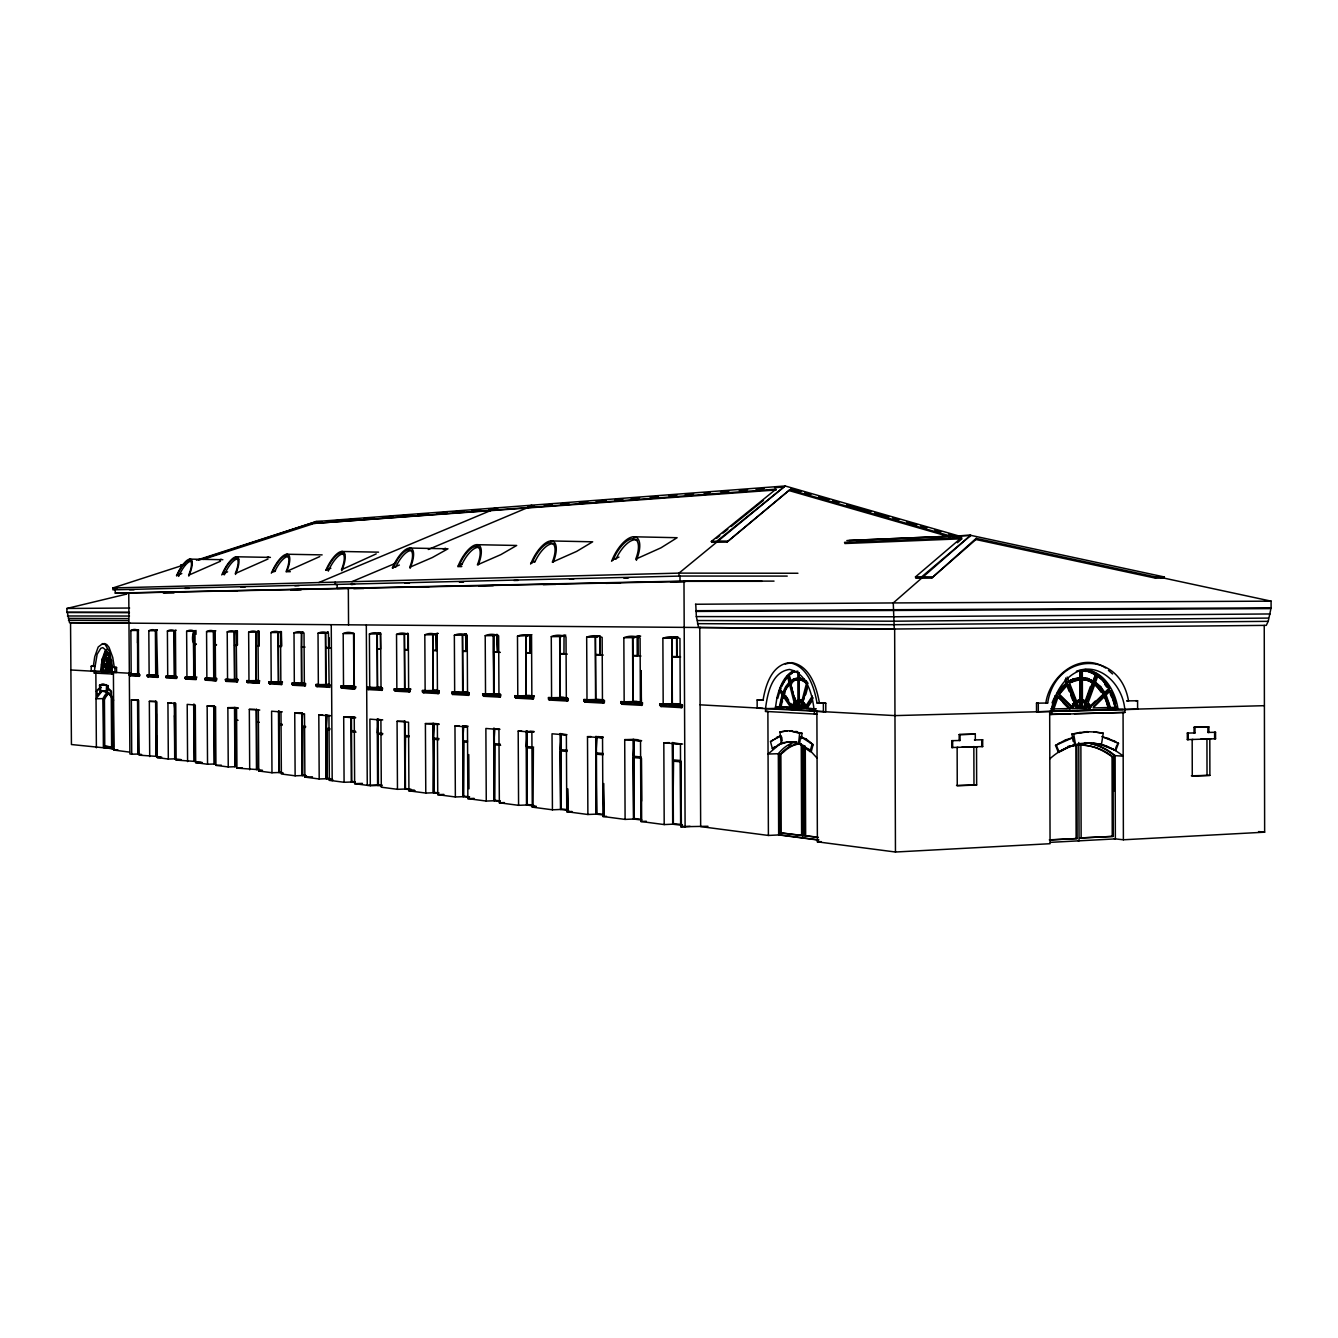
<?xml version="1.0" encoding="UTF-8"?>
<svg xmlns="http://www.w3.org/2000/svg" width="1338" height="1338" viewBox="0 0 1338 1338"><rect width="100%" height="100%" fill="white"/><g stroke="black" fill="none" stroke-linecap="round" stroke-linejoin="round"><path stroke-width="1.5" d="M108.529 693.502L111.539 696.412L111.405 691.06L107.274 687.648L107.007 692.164L109.331 693.485L106.204 692.181L106.588 685.692L103.043 684.337M107.91 690.542L108.194 685.658L101.27 684.504L99.53 685.207L100.016 691.729L103.143 691.077L100.016 691.729M93.342 666.374L94.714 656.791L98.192 647.023L102.758 643.561L105.133 644.548L109.432 651.706L112.676 667.344L116.54 667.445L116.573 672.512L91.218 671.224L91.185 666.257L94.931 666.341L91.185 666.257M94.262 671.392L97.156 654.249L100.751 648.328L102.775 647.609L106.806 650.87L108.579 654.7L111.807 674.084L113.429 674.051L94.262 673.081L94.262 671.392L101.872 671.275M104.013 670.338L100.668 670.271L102.073 659.751L103.578 660.353M102.056 670.355L103.126 662.444L102.073 659.751M102.742 670.338L104.03 662.427L102.842 660.353M103.043 670.355L103.544 667.21M797.95 743.042L800.843 744.079L798.468 744.162L799.656 733.324L789.738 730.782L802.031 733.257L801.429 738.66M800.475 736.602L799.656 744.112L810.075 751.555L811.263 751.521L813.119 744.681L806.362 739.128L800.475 736.602L813.119 744.681M109.666 670.756L110.084 667.863L108.595 667.528C108.562 675.59 111.338 665.337 108.83 667.511M111.255 659.651L110.586 670.739M110.352 670.739L110.77 667.863M110.385 668.532L110.067 670.773C112.66 671.525 108.512 667.11 112.041 668.498M111.589 660.27L110.519 667.645L111.305 670.254M110.753 670.773L111.405 668.766M110.97 670.773L111.305 668.515M765.52 708.638C767.393 693.803 771.692 671.927 789.487 669.435C808.52 673.783 813.136 697.566 814.491 714.224L816.882 714.158L765.52 711.431L765.52 708.638L776.709 708.354M816.147 710.812L775.304 708.555L776.91 697.884M776.843 706.698L775.505 706.732L779.318 706.932L782.078 694.706L779.101 690.358L780.439 690.341M780.94 704.975L783.416 694.69L781.425 691.779M781.961 701.764L781.175 706.966L791.862 707.534L783.75 695.66L782.864 698.72M110.736 696.412L111.372 692.298L107.274 687.648M1093.246 743.192L1101.475 744.329L1103.265 733.224L1094.133 731.919L1103.265 733.224M101.471 664.936L105.518 650.619M102.34 661.992L101.788 665.237L102.742 665.22M102.608 660.37L103.812 662.444L103.026 666.859L103.996 666.842M102.006 665.237L102.558 661.992M106.304 670.572L103.361 663.046L102.357 670.371L107.943 670.555L105.735 664.902M103.929 663.648L103.009 663.046M105.652 656.289L103.595 661.959L107.542 669.953C106.053 668.063 107.843 659.801 105.652 656.289L106.555 656.289L105.418 658.748M109.264 668.13C104.598 668.364 108.161 673.098 111.974 670.823L107.642 670.221M107.793 670.589L106.956 670.221M695.459 604.258L893.266 602.936L970.702 535.334L1164.378 576.979L1164.11 578.15L1155.43 578.133L975.92 539.515L931.649 578.1L915.828 578.233L915.493 576.895L961.688 537.525L844.495 542.342M931.649 578.1L976.171 538.361L1155.697 576.979L1164.378 576.979L1159.327 577.063M975.92 539.515L976.171 538.361M103.963 663.414L106.99 670.572M1047.671 703.019C1055.448 652.392 1119.689 648.98 1128.536 700.978L1126.696 700.895L1137.584 700.744L1137.601 709.224L1036.532 711.799L1036.498 703.169L1047.671 703.019L1045.881 702.935C1049.494 676.376 1080.101 650.803 1105.706 668.03M1051.484 708.956C1054.812 693.084 1063.894 676.727 1079.766 670.689L1079.917 677.73M1051.735 708.973L1056.485 695.175M1076.337 671.325C1102.278 661.173 1124.857 688.234 1124.907 712.435L1051.484 714.459L1054.01 700.242M1055.866 695.844L1057.321 695.208L1052.571 709.006L1050.715 708.923M1053.892 708.973L1058.308 696.195L1070.534 708.538L1052.805 708.923M1155.43 578.133L1155.697 576.979M115.219 589.824L115.252 593.119L680.022 581.16L680.005 576.076L112.91 589.841L112.894 587.951L679.002 573.116L785.172 485.978L959.112 536.036M776.324 489.959L311.67 523.61L776.023 489.156L711.364 541.438L711.699 542.291L726.952 542.107L789.788 489.758L954.211 537.107M726.952 542.107L789.788 489.758M799.907 701.781L801.362 702.885L800.057 708.053L798.886 708.003L798.853 701.48L802.332 701.714M807.299 685.441L803.118 701.463L801.763 701.497L806.48 683.467L802.767 680.691L798.769 679.62L795.056 680.34M801.395 708.019L802.733 702.902L801.245 701.748M804.623 703.939L802.198 704.005L801.094 708.12L799.89 707.969M802.098 708.086L805.342 708.27L802.583 702.567L807.45 684.471M805.76 694.506L807.383 688.468M810.075 751.555L811.932 744.731M105.016 661.323L103.377 661.357L102.34 658.631L104.882 651.69L106.538 651.673M103.377 661.357L105.518 655.453L104.882 651.69M104.046 661.34L106.187 655.436L105.568 651.69M107.375 669.652L108.395 667.261M776.759 698.419C779.418 687.849 783.432 676.041 793.651 670.572M777.763 698.386L780.104 690.341L783.081 694.69L780.957 701.781M794.438 706.581L792.012 706.631L793.601 703.152L796.963 702.567M799.304 701.447L799.321 707.919L792.715 707.668L795.14 702.467L790.424 683.785M793.35 706.598L795.458 702.467L790.758 683.785M793.902 706.999L797.983 707.953L797.966 701.463M636.386 560.371L636.788 559.133A25.205 11.022 -61.9 0 0 633.543 536.772L677.112 537.709L660.972 547.827L635.717 559.167A23.064 10.085 -61.9 0 0 632.757 538.712A23.064 10.085 -61.9 0 0 613.139 559.97L611.533 561.241M410.114 568.316L410.498 567.245A21.559 8.078 -63 0 0 409.562 548.045L447.962 548.797L432.325 557.545L409.712 567.279A19.719 7.392 -63 0 0 408.859 549.717A19.719 7.392 -63 0 0 393.188 567.864L392.419 567.897A21.559 8.078 -63 0 1 409.562 548.045M1085.703 699.674L1090.42 686.461M1083.479 708.12L1085.269 703.119L1082.676 701.748M1092.544 682.698L1085.804 701.597L1086.891 701.647L1093.631 682.731L1088.078 680.139L1079.147 679.286M1095.354 674.837L1093.062 681.259L1087.292 678.567L1094.15 681.293L1096.441 674.87L1089.751 671.709L1081.238 670.656M1083.747 708.12L1085.519 703.136L1082.927 701.764M1081.338 708.17L1084.583 708.17L1086.356 703.169L1081.321 701.564M341.775 570.724L342.143 569.704A20.455 7.275 -63.3 0 0 341.775 551.473L378.554 552.159M1088.43 698.871L1094.2 683.668L1103.398 693.97L1090.253 706.932L1104.235 694.004L1099.819 687.816L1093.932 683.668L1104.235 694.004M1095.053 680.574L1097.076 675.707M1086.205 708.12L1087.61 704.24L1086.506 704.189M1095.036 683.701L1088.145 702.718L1091.34 706.982M1097.913 675.723L1095.554 682.246L1100.656 686.628L1105.221 693.017L1109.587 688.618L1104.368 681.31L1097.913 675.723L1096.825 675.69L1103.532 681.276L1108.75 688.585L1104.118 692.984L1097.009 684.404M235.505 574.454L235.856 573.517A18.749 6.105 -63.6 0 0 236.274 556.775L270.427 557.394M188.809 576.093L189.143 575.189A17.996 5.62 -63.7 0 0 189.862 559.117L222.844 559.702M1115.541 748.594L1116.912 745.049M1099.652 744.212L1115.775 750.434L1118.501 743.326L1101.81 736.536M198.71 560.154L316.236 521.569L196.485 560.221M1070.868 707.367L1074.447 702.634L1067.072 684.17L1058.274 694.221M1072.19 706.899L1059.361 694.271L1068.159 684.22L1075.535 702.667L1071.102 706.849M1073.26 707.802L1071.889 708.421L1077.809 708.337L1076.12 704.139L1072.173 707.752L1075.3 704.106L1076.973 708.304M1052.069 702.868L1054.21 697.851M1054.695 701.898L1057.221 696.161L1069.447 708.488M1054.946 701.915L1057.472 696.161L1069.714 708.488M105.802 651.673L106.421 655.436L104.28 661.942L107.592 669.652L106.689 669.669M105.184 658.764L106.338 656.289M108.094 668.599L108.947 670.656L107.91 667.562L108.796 666.809L108.83 670.706M108.846 667.863L107.475 667.277M530.601 564.084L531.153 562.913A23.85 9.884 -62.4 0 1 550.955 540.937L592.667 541.806L576.628 551.407L552.31 562.161A21.826 9.048 -62.4 0 0 550.202 542.76A21.826 9.048 -62.4 0 0 532.072 562.88L531.153 562.913L534.899 561.341M695.76 604.258L696.345 616.584L698.62 627.522L894.269 629.027L1266.266 625.364L1268.223 621.334L1271.1 607.837L1271.083 601.147L1160.046 577.263M271.313 573.199L271.781 572.229A19.568 6.657 -63.4 0 1 286.733 554.233L322.14 554.885M221.74 574.939L222.192 574.019A18.749 6.105 -63.6 0 1 236.274 556.775M785.105 692.816L782.697 692.867L779.753 688.535L787.446 675.991L788.784 675.974L789.989 680.758M781.609 686.729L784.971 680.072M782.697 692.867L785.69 686.645L789.052 682.38L790.39 682.347M792.012 706.631L783.349 693.837L790.072 682.363L788.45 675.974M784.018 692.833L787.028 686.611M111.255 694.439L111.623 747.106L103.879 746.119L103.544 699.506L104.581 697.566A45.425 14.852 88.7 0 1 108.746 693.084M112.526 747.089L104.765 746.086L104.431 699.49L105.468 697.55A45.408 14.852 88.7 0 1 108.194 694.121M812.684 697.616L806.362 707.233L805.008 707.267L812.383 696.044M812.35 697.616L806.028 707.233L804.406 703.621M98.009 695.342L96.52 691.211L101.287 687.163M98.845 688.384L96.52 691.211M815.36 708.889L805.978 708.387L812.986 698.068M811.664 701.48L806.981 708.354L816.364 708.856M97.206 695.359L100.818 691.713L100.484 687.18M101.604 691.696L96.052 698.754L103.929 698.603A46.964 15.37 88.7 0 1 108.043 692.632M1065.483 679.587L1066.754 682.765L1061.318 687.431L1057.304 693.218L1067.59 682.798L1065.684 678.032M1057.555 693.235L1061.569 687.448M784.185 681.393L787.396 677.329M786.259 687.816L789.42 683.802L791.845 683.768M800.107 679.587L794.053 680.356L790.34 682.882L794.956 701.463L800.191 699.841M798.167 700.042L795.959 701.43L795.04 697.717M796.93 703.922C791.176 704.306 798.334 703.32 796.812 707.785M795.207 704.34L796.478 707.785L795.324 702.952L798.97 701.447L798.987 707.919L797.565 707.852M796.344 702.935L798.067 701.614M105.25 651.154L106.154 651.138L106.756 654.884L105.853 654.901L105.25 651.154L106.856 649.264M105.853 654.901L108.713 652.793M107.759 666.675L109.699 665.839L110.887 666.976L107.759 666.675L105.986 655.737L109.616 652.777M106.672 655.72L109.616 653.713M108.445 666.659L109.482 665.839L109.415 655.737M779.586 755.084L782.529 751.872A76.182 41.411 86.8 0 1 798.318 743.911L801.261 743.844L801.629 835.564L779.903 832.788L779.586 755.084L783.851 751.839A76.166 41.428 86.8 0 1 799.639 743.861M1090.905 705.444L1095.203 701.129M1093.33 706.548L1104.318 695.877L1108.282 707.484M1105.305 694.89L1109.754 690.475L1115.323 707.284M1076.471 703.019L1078.512 708.254M1076.27 702.968L1081.071 701.614L1081.087 708.254L1078.261 708.254L1076.22 703.019L1079.983 701.58L1080 708.203M848.911 540.468L970.702 535.334L921.765 576.762L915.493 576.895M957.372 542.726L961.989 538.779L844.796 543.529M773.515 748.544L772.344 748.578L770.504 741.603L779.987 735.867M772.344 748.578L782.379 742.824M787.814 741.888L779.402 744.48L768.045 754.047L779.636 753.662M322.257 521.686L315.768 521.569L785.172 485.978L716.867 541.188L711.364 541.438M716.549 538.361L719.777 535.735M723.005 533.126L727.855 529.196M731.083 526.587L763.396 500.429M183.089 565.255L180.58 565.372L184.677 564M789.721 674.051L793.735 671.291M789.989 681.46L793.835 678.851L797.866 678.065L797.833 671.124L792.882 672.094L788.433 675.155L789.989 681.46L791.327 681.443M789.437 675.138L792.397 673.098M791.343 682.865L793.819 681.176M1058.358 752.374L1067.456 747.373L1074.698 745.149L1073.394 737.472L1065.533 739.914L1055.531 745.383L1058.358 752.374L1068.36 747.424M1055.531 745.383L1073.394 737.472M775.22 738.894L781.175 735.833M376.212 553.882L341.441 569.737A18.715 6.657 -63.3 0 0 341.106 553.046A18.715 6.657 -63.3 0 0 326.556 570.272L325.87 570.289A20.455 7.275 -63.3 0 1 341.775 551.473M138.199 630.248L137.396 630.549A57.601 19.384 89.1 0 1 138.583 629.847L137.981 630.248M319.782 556.558L286.031 571.711A17.896 6.088 -63.4 0 0 286.081 555.738A17.896 6.088 -63.4 0 0 272.4 572.212L275.528 570.707M156.262 630.499L155.927 675.038M268.052 558.983L235.271 573.534A17.16 5.586 -63.6 0 0 235.655 558.214A17.16 5.586 -63.6 0 0 222.76 573.985L227.611 571.828M1072.072 692.348L1075.652 701.547L1078.361 700.292M1075.652 701.547L1081.071 699.991L1081.004 679.353L1070.584 682.246M1077.174 671.358L1080.987 670.689L1081.004 677.764L1074.765 678.868L1069.029 681.795L1067.189 677.045M1070.333 682.229L1075.083 680.406L1069.58 683.2L1076.739 701.58M174.124 631.084L174.96 630.767M1070.049 680.273L1074.765 678.868M1067.958 681.744L1073.678 678.834L1080.167 677.73L1080.151 670.656M1068.209 681.761L1073.929 678.851M220.469 561.241L188.608 575.223A16.474 5.151 -63.7 0 0 189.26 560.505A16.474 5.151 -63.7 0 0 177.084 575.624L176.549 575.641A17.996 5.62 -63.7 0 1 189.862 559.117M213.729 678.266L213.428 631.536L215.084 631.051A61.749 22.294 89 0 0 213.662 631.536L213.963 678.266L216.589 678.282M235.17 631.636L234.468 631.954M256.729 631.937L255.775 632.272L256.026 680.624L259.756 680.825M301.334 632.941L302.355 632.59M329.466 684.688L325.719 684.504L325.418 633.175L326.522 632.941M459.135 565.506A20.722 8.162 -62.7 0 1 475.96 546.406A20.722 8.162 -62.7 0 1 477.398 564.853L500.83 554.634L516.685 545.469L476.612 544.683A22.646 8.914 -62.7 0 0 458.298 565.539L461.025 566.476M377.099 634.061L378.236 633.677M618.959 557.093L612.102 560.02A25.205 11.022 -61.9 0 1 633.543 536.772M351.844 581.696L395.797 563.164M428.294 549.483L531.621 505.948M156.044 630.499L156.914 630.231M318.812 582.548L495.077 508.708L488.838 509.176M405.514 634.078L404.611 634.446M458.298 565.539L461.911 564.034M174.743 630.767L175.629 630.499M392.419 567.897L399.36 565.037M325.87 570.289L330.854 568.249M432.776 634.864L435.001 634.145M102.875 684.471L99.53 685.207M433.027 634.864L433.98 634.48M195.013 630.767C191.936 630.599 190.966 647.09 196.318 644.113M176.549 575.641L181.801 573.55M214.147 631.335L215.803 630.834M234.936 631.636L236.642 631.118M493.421 635.751L494.742 635.349M256.495 631.937L257.498 631.653M219.499 559.853L221.171 559.217M534.146 696.111L526.068 695.66L525.75 636.085L530.701 634.998A78.674 36.243 88.6 0 1 531.872 634.881M279.91 631.954L278.12 632.606L280.712 631.737M559.769 636.721L561.191 636.303M266.797 557.561L268.603 556.909M302.12 632.59L303.191 632.289M595.343 637.239L596.815 636.804M102.006 644.398L104.364 643.545L106.739 644.531L109.014 647.291L112.743 657.443L114.299 667.327L116.54 667.445M326.271 632.941L327.392 632.623M1101.475 744.329L1086.757 742.991L1069.045 746.805A80.163 63.722 -85.5 0 1 1123.167 756.187L1114.102 755.569A79.795 63.555 -85.5 0 0 1090.637 743.644M109.382 652.777L106.538 654.884L105.936 651.138M377.968 633.677L379.156 633.359M671.843 638.36L673.466 637.908M405.263 634.078L406.484 633.744M108.345 666.006L110.77 665.856M110.452 666.792L109.114 665.889L109.03 653.747M443.179 549.032L445.554 548.262M184.795 564.653L112.894 587.951L117.042 587.951M203.108 559.418L311.905 524.178M463.416 634.914L465.825 634.296M464.754 634.563L462.697 635.299M494.458 635.349L495.846 634.998M528.359 635.45L517.488 636.169L517.789 695.844L529.982 695.576M560.906 636.303L562.412 635.935M235.672 631.352L237.395 630.967L237.395 645.167L236.408 630.984A62.886 23.114 89 0 0 234.183 631.837L234.501 679.42L238.331 679.62M257.247 631.653L258.267 631.419A64.057 23.984 88.9 0 0 255.959 632.155L256.26 680.624M596.531 636.821L599.374 636.152M633.911 637.356L636.888 636.671M635.533 636.972L632.941 637.791M673.165 637.908L674.87 637.524M327.141 632.623L328.245 632.389M407.471 633.493L406.234 633.744A72.202 30.456 88.8 0 0 404.277 634.312L404.594 688.886L410.783 689.221M434.733 634.145L436.589 633.777L436.69 650.352L433.127 650.268M129.452 612.704L66.933 612.386L66.9 608.456L126.725 594.055L124.467 593.336M495.578 634.998L496.967 634.73M562.127 635.935L563.633 635.65M1073.795 745.082L1088.58 743.108L1086.757 742.991M597.802 636.436L599.09 636.152M1073.16 741.403L1071.922 734.044L1086.724 731.685L1095.956 732.037M1071.922 734.044L1088.547 731.786L1086.724 731.685M779.954 731.97L787.162 730.849L779.954 731.97L781.191 742.858L783.55 742.791M674.569 637.524L676.292 637.223M781.191 742.858L790.708 741.837M258.903 631.151L258.017 631.285A64.073 23.984 88.9 0 0 255.725 632.155L256.01 632.272M785.239 663.983L791.828 662.644C810.025 665.906 816.565 687.046 819.408 702.918L825.78 703.236L825.814 711.783L757.174 708.17L757.141 699.941L763.429 700.092M794.839 678.834L800.107 678.048M797.833 700.042L798.953 699.841L798.886 679.604L798.853 699.874L801.462 700.192M1075.969 680.022L1079.917 679.319L1079.983 699.941M435.753 633.894L437.041 633.71M466.343 634.028L465.54 634.128A75.38 33.199 88.7 0 0 462.363 635.165L462.664 692.131L468.467 692.432M465.557 634.296L466.243 651.138M497.234 634.463L496.682 634.563A77.086 34.704 88.6 0 0 493.354 635.617L493.655 693.853L499.726 694.171M496.682 634.73L497.686 651.941L497.585 634.63M564.853 635.466L563.331 635.483A80.715 38.049 88.5 0 0 559.685 636.57L560.003 697.55L567.396 697.968M636.587 636.671L638.226 636.47M677.697 636.804L675.974 637.022A86.87 44.054 88.3 0 0 671.743 638.193L672.044 703.788L679.972 704.206M675.991 637.223L677.714 637.005M1072.942 745.283L1076.873 745.065L1077.14 838.541L1050.313 839.963M1072.474 745.483L1076.873 745.065M101.537 691.11L107.809 692.164M328.512 521.201L338.915 520.432M347.244 519.796L357.664 519.027M363.903 518.559L374.322 517.773M382.651 517.137L393.054 516.368M401.383 515.732L409.712 515.113M418.041 514.478L428.444 513.708M436.773 513.073L447.193 512.303M453.431 511.835L463.851 511.049M472.18 510.414L480.509 509.795M544.081 505.028L552.377 504.393M560.689 503.774L568.985 503.155M579.371 502.369L587.683 501.75M595.979 501.114L606.365 500.345M614.677 499.726L622.973 499.091M631.285 498.472L639.581 497.853M649.967 497.067L658.279 496.448M668.649 495.662L676.961 495.043M685.257 494.424L693.569 493.789M703.955 493.02L710.177 492.551M720.563 491.765L728.876 491.146M739.245 490.36L747.557 489.741M755.853 489.123L764.165 488.487M774.551 487.718L782.847 487.082M1113.266 836.384L1080.134 837.973L1113.266 836.384L1113.065 757.157L1108.684 753.846A77.203 61.464 -85.5 0 0 1085.051 745.299L1079.866 745.115M1049.31 839.846L1077.14 838.541M1050.397 842.355L1115.357 838.893L1115.123 755.636A79.845 63.572 -85.5 0 0 1085.252 742.674M814.491 711.348L816.882 711.298L817.384 841.836L895.457 852.022L1050.062 843.709L1049.678 711.448L1051.484 711.548M1114.337 838.775L1123.385 839.779L1264.644 832.186L1264.243 625.364M803.954 746.37L804.322 835.665L817.685 837.153M804.238 838.006L802.917 838.073L802.549 745.584M817.384 841.836L821.331 841.635M779.903 832.788L802.951 835.497M895.457 852.022L894.654 629.011L699.774 627.505L700.66 826.6L768.397 835.447L779.97 834.879L818.94 839.913M673.031 823.556L673.415 761.155L673.031 823.556L681.31 824.526L681.042 761.924M624.712 739.646L633.727 739.379L634.095 819.007L625.097 819.408L624.712 739.646L640.517 740.934L640.902 821.499L664.2 824.576L673.365 824.158L672.981 742.523M681.995 824.609L680.641 824.559L680.356 761.874M664.2 824.576L663.815 742.807L680.44 744.145L680.808 826.767L690.04 826.332M680.808 826.767L707.953 826.265M633.76 818.421L633.476 757.576L633.76 818.421L641.655 819.341L641.37 758.211L641.571 801.111M640.902 821.499L646.338 821.248M560.722 733.542L561.107 809.44L552.427 809.808L552.025 733.793L566.375 734.947L566.76 811.698L572.012 811.48M596.397 813.537L596.096 754.147L596.397 813.537L603.923 814.407L603.773 783.55M566.76 811.698L587.884 814.491L596.731 814.106L596.347 736.402M603.923 814.407L603.137 783.583M587.884 814.491L587.499 736.653L602.535 737.874L602.92 816.481L606.482 816.314M970.669 535.334L846.854 540.552M856.905 541.204L861.036 541.02M887.863 539.916L891.994 539.749M956.536 785.456L976.656 784.988L976.539 746.688M1191.372 775.806L1209.887 775.371L1209.803 738.86M976.656 784.988L957.255 785.791L957.138 747.34L958.008 747.39M1209.887 775.371L1192.275 776.107L1192.175 739.462L1193.128 739.513M526.787 804.422L527.105 747.741L526.787 804.422L533.678 805.225M494.274 728.24L494.659 800.726L486.263 801.061L485.878 728.457L498.94 729.511L499.342 802.783L518.575 805.325L527.122 804.974L526.737 730.832M518.575 805.325L518.191 731.066L531.872 732.17L532.273 807.132L535.702 806.998M560.773 808.871L560.471 750.886L560.773 808.871L567.981 809.707L567.245 788.935M425.4 723.59L433.529 723.373L433.93 792.748L425.785 793.066L425.4 723.59L437.375 724.56L437.76 794.655L455.355 796.98L463.634 796.645L463.232 725.748M455.355 796.98L454.97 725.965L467.48 726.986L467.865 798.635L474.104 798.385M494.324 800.191L494.642 744.764L494.324 800.191L500.312 800.96M499.342 802.783L504.409 802.583M397.068 721.299L405.079 721.098L405.464 789.019L397.47 789.32L397.068 721.299L408.542 722.236L408.926 790.842L414.981 790.607M433.579 792.247L433.863 739.195L433.579 792.247L439.065 792.966M437.76 794.655L443.898 794.404M463.283 796.127L463.584 741.921L463.283 796.127L469.621 796.846M344.083 782.278L351.844 781.994L351.442 716.817L343.699 717.001L344.083 782.278L329.332 780.322L328.947 715.813L318.812 714.994L319.197 778.984L326.823 778.716L326.439 714.81M343.699 717.001L354.252 717.854L354.637 783.667L362.447 783.382M381.832 784.804L367.264 785.339L366.311 625.164M354.637 783.667L370.308 785.741L378.169 785.439L377.784 718.924M405.113 788.517L405.397 736.586L405.113 788.517L410.967 789.186M457.78 566.643L461.794 566.509M302.304 775.07L302.555 727.17L302.304 775.07L305.833 775.438M295.129 775.806L302.656 775.538L302.271 712.886L294.745 713.054L295.129 775.806L281.365 773.983L280.98 711.95L271.597 711.197L271.982 772.745L279.391 772.494L279.006 711.03M294.745 713.054L304.495 713.84L304.88 777.094L312.456 776.826M326.472 778.231L326.74 729.394L326.472 778.231L330.135 778.616M329.332 780.322L333.179 780.188M352.045 781.492L355.289 781.91M227.861 707.668L235.036 707.501L235.421 766.724L228.246 766.958L227.861 707.668L236.558 708.371L236.943 768.112L242.362 767.928M808.068 749.615L809.256 749.564L817.066 758.094M633.476 756.254L634.045 740.065L633.476 756.254L641.036 756.94M257.18 769.082L259.421 769.467M236.943 768.112L256.996 769.551L256.612 709.224M962.223 746.888L977.409 746.755M1201.072 738.894L1210.756 738.911M249.704 769.802L249.32 709.391L258.351 710.127L258.736 770.989L262.415 770.872M960.065 740.483L959.195 740.432L959.179 734.545L960.048 734.595L960.065 740.483L951.77 740.667L951.803 747.524L982.694 746.571L982.677 739.763L981.791 739.713L981.824 746.504L982.694 746.571M1195.001 732.923L1194.065 732.873L1194.048 727.27L1194.985 727.32L1195.001 732.923L1187.324 733.09L1187.324 739.613L1215.556 738.76L1215.54 732.271L1214.603 732.221L1214.62 738.71L1215.556 738.76M279.04 772.026L279.291 725.045L279.04 772.026L281.917 772.411M682.648 744.045L672.663 743.242L672.746 759.833L673.332 743.226L681.326 743.861M680.691 760.553L672.746 759.833M175.027 731.802L175.211 758.83L168.32 759.047L167.936 702.835L175.763 703.47L176.131 760.084L181.332 759.917M770.504 741.603L773.765 739.797L772.578 739.847M560.471 749.631L561.023 734.194L560.471 749.631L567.345 750.25M176.131 760.084L194.579 761.372L194.194 704.24M789.771 741.871L796.495 742.54L792.146 741.804M809.741 742.59L810.928 742.557M187.588 761.59L187.203 704.39L195.298 705.042L195.683 762.66L200.951 762.493M778.231 744.513L779.402 744.48M207.541 764.232L214.632 763.998L214.247 705.845L207.156 705.996L207.541 764.232L195.683 762.66M982.677 739.763L974.449 739.947L975.318 739.998L975.302 734.127L959.179 734.545M1194.048 727.27L1207.896 726.835L1207.913 732.438L1215.54 732.271M596.096 752.859L596.664 737.054L596.096 752.859L603.304 753.511M774.234 746.972L775.421 746.939M207.156 705.996L215.552 706.681L215.936 765.336L221.288 765.169M803.921 746.47L809.256 749.564M794.705 731.585L797.08 731.518M799.656 733.324L802.031 733.257M138.082 753.595L137.797 712.134M131.726 754.214L138.433 754.013L138.048 699.757L131.358 699.891L131.726 754.214L129.886 753.963L128.766 593.002L685.123 581.445M494.023 743.594L494.542 728.859L494.023 743.594L500.278 744.162M776.96 737.121L778.131 737.087M131.358 699.891L138.65 700.476L139.035 755.167L156.496 756.371L156.362 735.933M149.705 756.589L149.338 701.346L156.881 701.948L157.265 757.576L160.677 757.475M526.486 746.537L527.021 731.468L526.486 746.537L533.661 747.122M663.815 742.807L669.318 742.64M805.158 739.161L806.362 739.128M960.048 734.595L975.302 734.127M1194.985 727.32L1208.85 726.885L1208.85 732.488L1207.913 732.438M518.191 731.066L521.619 730.966M404.728 721.7L404.812 735.499L405.314 721.684M103.879 746.119L104.765 746.086M129.987 623.14L70.546 622.672L71.432 744.53L114.098 748.828M433.278 738.074L433.78 723.975L433.278 738.074L439.015 738.593M107.14 692.649A46.981 15.354 88.7 0 0 103.043 698.62L103.377 747.591L113.044 748.695M111.807 672.362L113.412 672.345L113.964 750.083L117.961 749.966M587.499 736.653L591.045 736.552M462.981 740.767L463.5 726.35L462.981 740.767L467.581 741.118M326.171 728.357L326.656 715.362L326.171 728.357L329.968 728.625M1087.61 704.24L1090.319 708.003L1085.101 708.07L1087.225 704.591M1110.406 707.484L1106.158 694.924L1110.59 690.508L1116.16 707.334L1093.079 707.936L1105.155 695.911L1109.118 707.518L1107.245 707.434M454.97 725.965L459.101 725.865M1051.032 710.896L1067.306 710.461M1095.789 709.709L1116.912 709.19M1050.899 711.047L1118.016 709.24C1115.524 691.629 1104.352 671.442 1084.951 669.468M1123.05 709.475L894.955 715.613L816.882 711.298M1124.873 709.424L1264.393 705.678M351.743 730.598L355.122 730.916M351.76 731.685L356.042 732.137M1070.216 713.806L1049.694 714.358L1051.484 714.459M1074.33 713.689L1124.907 712.435M377.517 733.007L378.018 719.493L377.517 733.007L382.802 733.492M381.765 785.373L377.834 784.954L378.102 734.094L378.403 784.921M784.804 730.916L792.096 730.715M794.605 706.012L793.016 706.615L790.858 703.403M234.786 720.045L235.22 708.003L234.786 720.045L238.097 720.296M779.318 706.932L781.509 706.949M757.174 708.17L759.516 708.12M792.899 707.033L794.237 706.999M782.613 701.112L781.191 701.145L780.171 706.982L793.283 707.501M792.715 707.668L794.053 707.635M802.198 704.005L804.138 707.635L806.58 707.568M775.304 708.555L776.709 708.521M798.886 708.003L802.482 708.003M256.879 722.002L259.238 722.269M799.873 701.463L802.365 702.868L801.061 708.036L806.781 708.237M805.978 708.387L807.316 708.354M799.539 709.893L800.96 709.859M765.52 711.431L767.878 711.364L768.397 835.447M278.739 724.042L279.207 711.548L278.739 724.042L282.285 724.293M302.003 726.149L302.472 713.422L302.003 726.149L305.666 726.417M184.828 588.436L189.143 588.369M240.924 587.081L245.138 587.014M294.895 585.81L299.076 585.659M354.603 584.321L350.84 584.405L352.847 584.405M405.314 583.1L409.495 583M459.603 581.813L463.784 581.712M513.892 580.508L518.074 580.408M624.545 577.865L628.726 577.765M405.146 583.151L409.311 583.05M459.252 581.863L463.416 581.762M569.536 579.237L573.701 579.137M623.642 577.932L627.806 577.849M249.32 709.391L254.789 709.274M584.555 701.045L585.408 702.082M620.815 701.647L642.457 702.751L642.457 704.29L641.136 704.323L620.832 703.152L620.815 701.647L642.457 702.751M633.242 701.413L641.17 701.848M603.12 702.149L604.425 702.116L604.425 700.627L583.786 699.573L583.786 701.045L604.425 702.116M636.972 701.513L624.16 701.798L623.843 637.724L634.848 637.607M604.09 702.099L603.237 703.186L603.12 700.66L583.786 699.573M156.362 713.773L156.161 755.953L156.513 735.867M620.832 703.152L622.488 703.152L622.488 704.223L621.618 703.169M659.734 703.838L682.43 705.009L682.43 706.564L681.075 706.598L659.734 705.377L659.734 703.838L682.43 705.009M676.242 703.688L663.18 704.005L662.879 638.293L675.941 638.159M796.21 701.129L797.632 701.095L794.956 701.463M642.106 704.273L641.236 705.377L641.119 702.784M797.047 701.63L800.208 701.447M659.734 705.377L661.44 705.377L661.44 706.481L660.537 705.394M802.583 702.567L803.921 702.534M794.621 703.119L796.662 702.918M801.395 702.935L803.82 702.868M318.812 714.994L322.625 714.91M757.141 699.941L763.061 700.242C765.487 685.24 771.825 664.702 789.453 662.695C807.65 665.956 814.173 687.096 817.016 702.968L819.408 702.918M803.385 703.654L804.74 703.621M817.016 702.968L825.78 703.236M682.062 706.548L681.176 707.685L681.075 705.026M802.8 704.825L805.242 704.758M164.089 592.333L174.475 592.115M226.406 591.028L236.793 590.794M290.798 589.657L301.184 589.439M779.753 688.535L781.091 688.501M468.885 694.389L468.083 695.375L468.083 694.405L451.876 693.502L451.859 692.164L469.153 693.034L469.17 694.405L467.949 694.422L467.932 693.067L451.859 692.164M482.617 693.887L499.425 694.84L499.442 696.228L500.68 696.195L500.68 694.807L482.617 693.887L484.155 696.245L483.319 695.275M499.425 694.84L500.68 694.807M167.936 702.835L171.381 702.768M514.796 695.693L533.645 696.663L533.661 698.085L532.39 698.101L532.39 696.68L514.796 695.693L514.812 697.098L533.661 698.085M500.395 696.178L499.576 697.198L499.559 696.195L482.633 695.258M514.812 697.098L516.05 697.081L516.05 695.676M532.39 696.68L533.645 696.663M515.515 697.115L516.351 698.101M548.48 697.583L568.198 698.587L568.198 700.042L566.911 700.075L548.48 699.021L548.48 697.583L568.198 698.587M563.967 697.466L551.591 697.734L551.273 636.654L561.592 636.554M533.36 698.068L532.524 699.105L532.524 698.085M548.48 699.021L549.767 699.005M783.349 693.837L784.687 693.803M782.078 694.706L783.416 694.69M549.232 699.038L549.232 700.058L550.069 699.021M595.928 699.339L603.471 699.757M595.995 699.523L586.997 699.724L586.68 637.189L595.694 637.089A82.672 39.923 88.5 0 1 599.357 635.968M567.881 700.025L567.044 701.095L566.911 698.62M137.797 711.247L137.714 700.226M583.786 701.045L585.408 701.028M603.12 700.66L604.425 700.627M163.437 592.533L173.89 592.316M226.105 591.229L236.558 591.011M290.864 589.891L301.301 589.673M353.516 588.586L363.969 588.369L354.185 588.386M416.101 587.282L428.612 587.031M478.653 585.994L493.254 585.693M543.295 584.639L555.805 584.388M605.863 583.351L620.447 583.05M670.505 581.997L685.089 581.696M341.207 687.247L341.223 688.133L354.319 688.886L355.072 687.983M381.297 688.2L382.467 688.184L382.467 689.455L381.313 689.471L381.297 688.2L367.164 687.414L367.164 688.669L381.464 689.455L381.464 690.358L382.233 689.438M367.164 688.669L368.569 689.555L367.799 688.669M802.767 680.691L805.192 680.641M409.11 691.027L394.208 690.207L394.208 688.919L410.13 689.722L410.147 691.027L408.96 691.06M404.929 688.736L410.682 689.053M406.351 688.853L396.851 689.053L396.533 634.396L404.544 634.312L404.862 688.886M110.017 695.292L113.613 700.209M394.208 688.919L410.13 689.722M394.208 690.207L395.63 690.207M790.34 682.882L791.678 682.848M394.861 690.224L395.647 691.127M422.423 690.508L438.998 691.345L439.015 692.683L437.81 692.699L437.81 691.378L422.423 690.508L422.423 691.83L439.015 692.683M436.723 690.408L425.133 690.642L424.815 634.814L434.482 634.714M806.48 683.467L807.817 683.45L804.105 680.657L799.789 679.604M409.896 691.01L409.11 691.963L408.96 689.756M422.423 691.83L423.611 691.796M437.81 691.378L438.998 691.345M423.076 691.83L423.878 692.75M463.015 691.963L467.715 692.214M103.544 699.506L104.431 699.49M466.444 692.047L454.669 692.298L454.351 635.232L464.169 635.132M438.747 692.666L437.961 693.636L437.944 692.683M451.876 693.502L453.08 693.485M467.932 693.067L469.153 693.034M786.694 686.628L788.115 686.595M452.545 693.519L452.545 694.472L453.348 693.502M149.338 701.346L156.128 701.196L156.228 715.496M246.744 680.641L259.421 681.276L258.535 683.266L246.744 681.795L246.744 680.641L259.421 681.276M257.281 680.59L248.968 680.741L248.651 632.222L256.98 632.138M225.921 680.574L226.624 681.36L225.369 679.436L237.612 680.055L237.629 681.193L225.386 680.557M101.27 684.504L104.648 684.303M237.428 681.176L236.742 681.995L236.174 632.038A62.97 22.997 89 0 0 227.226 631.904L227.544 679.537L235.739 679.403M246.744 681.795L248.015 681.778M792.882 672.094L794.22 672.077M104.816 684.738L106.421 684.705M281.147 683.718L268.938 683.049L268.921 681.895L282.084 682.547L280.997 683.735M278.672 681.711L271.213 681.995L270.895 632.556L279.692 632.473M247.313 681.795L248.015 682.597L247.814 680.624M259.438 682.43L258.368 682.447L257.933 632.356A64.14 23.867 88.9 0 0 248.651 632.222M106.588 685.692L108.194 685.658M268.921 681.895L282.084 682.547M268.938 683.049L270.226 683.885L269.507 683.066M291.968 683.183L305.616 683.869L304.512 685.089L304.495 683.885L291.968 683.183L291.985 684.37L305.616 685.073M301.836 683.149L294.327 683.283L294.009 632.891L302.94 632.807M304.495 683.885L305.616 683.869M281.883 683.718L281.164 684.571L280.98 682.564M291.985 684.37L293.29 685.207L292.554 684.37M315.919 684.521L330.085 685.24L328.964 686.478L315.935 685.742L315.919 684.521L330.085 685.24M326.037 684.354L329.432 684.538M305.399 685.056L304.679 685.926L304.663 685.073M315.935 685.742L317.273 686.595L316.521 685.742M354.553 688L340.989 687.23L340.973 685.993L342.11 685.976L341.976 688.117L355.088 688.869M354.553 685.842L343.515 686.06L343.197 633.61L354.252 633.51M797.866 678.065L799.204 678.048L799.187 672.83M354.553 686.762L355.691 686.729L355.691 687.983L354.319 688M329.867 686.444L329.131 687.347L328.446 633.392A67.97 26.793 88.9 0 0 318.026 633.242L318.344 684.638L325.97 684.504L325.669 633.175A67.87 26.927 88.9 0 1 328.245 632.238M340.989 687.23L347.93 687.548M793.835 678.851L795.173 678.818L790.992 681.443L789.821 676.71M367.164 687.414L382.467 688.184M377.667 687.214L381.347 687.414M798.87 678.048L798.853 672.83L798.769 678.065L804.305 679.152M139.637 675.59L129.268 675.071L130.238 674.034L139.62 674.553L139.637 675.59L138.65 675.606L138.366 630.599A57.668 19.301 89.1 0 0 130.873 630.499L131.174 674.135L138.817 674.018M139.62 674.553L129.251 674.051M129.268 675.071L130.405 675.807L129.753 675.071M156.881 676.66L157.884 676.643L147.18 676.091L147.163 675.054L157.884 675.573L157.717 677.379L156.596 630.867A58.655 19.953 89 0 0 148.819 630.75L149.137 675.138L156.881 675.021M156.881 675.59L157.884 675.573M147.18 676.091L148.334 676.844L147.682 676.108M176.767 677.714L165.711 677.162L166.715 676.075L176.767 676.643L176.767 677.714L175.763 677.73L175.445 631.151A59.675 20.655 89 0 0 167.401 631.034L167.718 676.192L175.562 676.058M176.767 676.643L165.695 676.091M165.711 677.162L166.882 677.145M196.151 678.818L184.895 678.249L185.915 677.162L196.335 677.73L196.335 678.834L195.298 678.851L194.963 631.436A60.728 21.408 89 0 0 186.634 631.319L186.952 677.262L196.903 677.095M196.335 677.73L184.895 677.179M184.895 678.249L186.099 678.249M216.422 679.972L215.736 680.791L204.781 679.386L205.801 678.266L216.605 678.868L216.605 679.988L215.569 680.005L215.201 631.737A61.832 22.177 89 0 0 206.57 631.603L206.872 678.383L214.95 678.249M185.413 678.249L186.099 679.018L185.915 677.162M216.605 678.868L204.764 678.282M204.781 679.386L206.002 680.172L205.299 679.386M237.612 680.055L225.369 679.436M103.243 663.648L104.147 663.631M676.677 656.607L676.593 637.139M108.428 666.943C114.248 668.532 107.191 659.099 109.967 655.754M112.676 667.344L114.299 667.327M107.91 667.562L109.315 670.673M109.984 667.629L112.175 667.629M107.191 667.879L108.11 667.879M110.084 667.863L111.623 667.612M107.408 668.615L109.064 668.582M110.502 668.766L112.158 668.749M100.668 670.271L101.571 670.254M110.987 670.438L111.907 670.422L111.205 667.645M91.218 671.224L92.824 671.208L70.897 669.987M94.262 673.081L95.868 673.047M407.789 649.95L404.695 649.85M104.063 654.934L105.016 654.934M433.127 650.603L436.355 650.686M105.518 655.453L106.421 655.436M105.986 655.737L108.713 653.713L108.796 665.856M462.797 651.037L466.36 651.121L466.427 634.195L466.51 651.138M462.797 651.372L466.176 651.472M104.983 658.062L105.936 658.045M102.34 658.631L103.979 658.614M526.202 652.676L530.116 652.777L530.199 635.082L530.283 652.793M104.498 658.764L106.154 658.748M526.202 653.044L529.915 653.145M101.972 660.169L103.611 660.152M563.967 653.68L564.034 635.55M595.711 654.483L600.009 654.6M595.711 654.867L603.254 655.068M103.126 662.444L104.03 662.427M103.043 662.828L103.946 662.828M633.025 655.453L637.54 655.57L637.641 636.554L637.741 655.587M103.277 663.431L104.18 663.414M633.041 655.837L640.952 656.055M213.796 644.565L216.438 644.632M213.796 644.849L216.488 644.916M234.551 645.1L237.294 645.167M234.568 645.384L237.11 645.468M256.093 645.669L258.936 645.736M256.093 645.953L258.987 646.02L258.953 631.285M278.455 646.237L281.398 646.321M278.455 646.538L281.214 646.622M325.803 647.475L328.997 647.559L329.064 637.992M325.82 647.776L330.653 647.91M377.45 648.813L380.594 648.897L380.377 633.008M377.45 649.131L380.393 649.231M107.207 653.312L108.127 653.295M404.695 649.515L407.973 649.616L407.756 633.392M407.722 649.616L408.023 633.392M318.026 633.242L325.719 633.292M379.156 633.192A70.697 29.219 88.8 0 0 377.283 633.911L377.6 687.364L369.723 687.531L369.405 633.995L378.771 633.894M500.345 652.359L493.521 652.191L494.006 693.686L485.527 694.021L485.209 635.701L495.194 635.583M137.48 642.842L137.613 630.549A57.601 19.401 89.1 0 1 138.182 630.114M1268.223 618.089L893.868 621.2L697.483 620.531M130.873 630.499L138.516 630.432M148.819 630.75L156.563 630.683M155.66 630.817L155.442 630.817A58.588 20.07 89 0 1 156.897 630.098M167.401 631.034L175.261 630.967M1268.223 621.334L893.884 624.695L697.483 623.659M186.634 631.319L194.612 631.235M236.96 631.001L236.642 630.984A62.886 23.114 89 0 0 234.418 631.837L234.735 679.42M206.57 631.603L214.649 631.536M227.226 631.904L235.421 631.837M700.844 627.505L69.509 622.688L67.402 612.837M66.9 608.456L129.619 608.037M1264.845 601.197L1271.083 601.147L893.266 602.936L894.269 629.027M1271.1 607.837L695.793 610.697M1270.163 608.606L696.312 611.433M1270.18 613.958L893.483 616.768L696.345 616.584M348.917 588.402L337.176 588.419L337.143 584.422L335.136 584.422L335.119 582.13M129.569 589.807L134.034 589.79M115.252 593.119L129.87 593.085M163.236 592.918L174.04 592.901M66.933 612.386L129.05 612.219M787.229 576.093L679.018 576.042L679.002 573.116L797.933 573.249M931.9 576.895L921.765 576.762L922.099 578.1M680.022 581.16L774.033 581.11M762.075 581.311L683.986 581.344L685.106 827.336M290.329 571.694L286.667 571.694A19.568 6.657 -63.4 0 0 286.733 554.233M67.435 615.982L129.468 616.049M180.714 565.288L184.326 565.288M68.455 618.407L128.264 618.608M68.472 620.314L128.281 620.631M727.203 541.104L717.436 541.037L717.201 542.041M304.729 646.923L301.435 646.856L301.585 632.941M497.519 651.941L493.521 651.84L493.705 635.751M564.235 653.663L559.869 653.563L560.053 636.721M680.423 656.69L671.927 656.49L672.144 638.36A86.87 44.07 88.3 0 1 676.275 637.022M196.368 644.381L193.542 644.314L193.977 677.011M304.796 647.224L301.435 647.157L301.652 683.016L305.164 683.183M567.329 654.115L559.869 653.931L560.087 697.366L567.279 697.767M680.557 657.092L671.944 656.874L672.144 703.604L680.774 704.056M1079.13 670.639L1082.325 670.689L1082.342 677.764L1088.379 678.6M1089.751 671.709L1088.647 671.693L1095.605 674.837L1093.313 681.276L1087.543 678.567L1081.255 677.73M1094.568 674.804L1096.441 674.87M1079.147 677.714L1082.342 677.764M1088.078 680.139L1086.974 680.089L1092.795 682.715L1086.055 701.614L1082.994 700.159L1086.891 701.647M1104.368 681.31L1103.265 681.276L1109.587 688.618M1092.276 681.243L1094.15 681.293M1093.631 682.731L1086.205 680.072M1065.734 682.731L1067.59 682.798M1099.552 686.595L1100.656 686.628M1098.715 687.782L1099.819 687.816M1061.318 687.431L1062.405 687.481M1062.171 688.602L1063.258 688.635M1055.097 695.81L1056.936 695.877M1054.929 696.195L1056.786 696.262M1109.486 690.458L1113.116 698.737L1114.203 698.771M1056.869 696.814L1057.957 696.864M1056.702 697.198L1057.789 697.249M1135.728 700.677L1137.584 700.744M1079.214 699.908L1081.071 699.991M1079.197 700.326L1078.094 700.276L1080.234 699.941L1080.167 679.319M1085.453 701.296L1086.54 701.346M1104.067 695.877L1106.81 702.132L1107.897 702.182M1079.214 701.547L1083.763 701.798M1081.907 701.714L1085.921 702.801M1073.678 702.584L1075.535 702.667M1086.356 703.169L1084.064 702.718M1052.839 702.902L1053.926 702.952M1072.491 703.671L1074.347 703.755M1088.062 704.624L1086.974 704.574L1089.199 707.334M1054.026 703.47L1055.113 703.52M1036.498 703.169L1038.288 703.253L1038.321 711.9M1075.217 704.959L1074.13 704.909L1075.033 704.089L1076.722 708.287L1077.809 708.337M1116.16 707.334L1115.072 707.284L1113.116 698.737M1091.089 706.397L1090.503 706.932M1135.745 709.14L1137.601 709.224M1088.162 707.284L1090.035 707.367M1088.446 707.919L1090.319 708.003M1116.126 709.157L1124.89 709.558M1082.71 708.07L1084.583 708.17M1078.261 708.254L1082.442 708.22L1082.409 701.614M1068.677 708.454L1070.534 708.538M1207.896 726.835L1208.85 726.885M101.354 670.254L107.207 670.555L104.264 663.046M776.508 706.715L780.322 706.916M109.716 671.709L113.646 671.927M786.811 709.09L801.295 709.709M809.273 710.311L815.645 710.495M100.919 671.392L113.212 672.077M113.412 672.345L130.589 673.298M700.125 704.825L762.844 708.304M234.551 679.286L237.696 679.436M256.076 680.473L259.338 680.641M278.438 681.728L281.816 681.895M433.077 690.308L439.081 690.642M493.739 693.686L500.295 694.054M534.013 695.793L526.152 695.492L526.035 636.068A78.858 36.327 88.6 0 1 529.514 634.998M282.502 682.079L278.371 681.862L278.07 632.489A65.294 24.904 88.9 0 1 280.462 631.586M381.397 687.581L377.349 687.381L377.032 633.911A70.713 29.219 88.8 0 1 378.888 633.209M439.182 690.826L433.01 690.475L432.692 634.73A73.757 31.778 88.7 0 1 435.736 633.727L437.041 633.543A73.757 31.778 88.7 0 1 438.078 633.426M603.605 699.958L595.561 699.523L595.243 637.089A82.672 39.906 88.5 0 1 599.073 635.968M641.303 702.049L632.857 701.614L632.556 637.624A84.712 41.913 88.4 0 1 636.57 636.487L637.925 636.269A84.712 41.913 88.4 0 1 640.668 636.135M1187.324 733.09L1188.244 733.14L1188.261 739.68L1187.324 739.613M147.163 675.054L156.897 675.573M340.973 685.993L355.691 686.729M129.753 675.807L139.487 676.326M147.682 676.844L157.717 677.379M166.23 677.931L176.599 678.466M185.413 679.035L196.168 679.604M205.316 680.189L216.422 680.774M225.921 681.376L237.445 681.979M247.313 682.614L259.238 683.25M269.507 683.902L281.883 684.554M292.57 685.223L305.415 685.909M316.537 686.611L329.867 687.331M367.799 689.572L382.233 690.358M394.861 691.144L409.896 691.947M423.092 692.766L438.747 693.619M452.545 694.472L468.885 695.359M483.336 696.262L500.395 697.182M515.531 698.118L533.36 699.088M549.232 700.058L567.897 701.079M584.555 702.099L604.107 703.169M621.618 704.256L642.106 705.36M660.554 706.497L682.079 707.668M1079.298 732.388L1081.104 732.488M1102.612 736.987L1108.684 738.559M1107.78 738.509L1115.34 741.469M1065.533 739.914L1066.436 739.964M1118.501 743.326L1114.42 741.403M1080.251 743.627L1082.057 743.744M1105.924 746.052L1115.775 750.434M1058.776 743.276L1059.679 743.343M1111.962 748.678L1112.881 748.745M951.77 740.667L952.639 740.734L952.673 747.574L951.803 747.524M1061.302 750.451L1062.205 750.501M1084.031 745.233A77.169 61.448 -85.5 0 1 1107.663 753.779L1113.065 757.157M238.013 707.802L234.518 707.518L234.903 766.741M354.988 717.101L350.891 716.834L351.275 782.011L355.373 782.462M438.948 723.875L432.943 723.39L433.328 792.782L437.927 793.283M464.437 725.915L468.016 726.2M530.049 731.167L533.979 731.468M597.601 736.569L603.254 737.021M637.691 739.697L633.075 739.396L633.443 819.04L642.023 820.043M326.656 715.362L330.553 715.679M355.741 717.703L351.108 717.385L355.172 717.703M378.018 719.493L381.547 719.777M433.78 723.975L437.626 724.276M463.5 726.35L467.514 726.685M494.542 728.859L499.944 729.294M527.021 731.468L532.675 731.919M561.023 734.194L566.944 734.679M596.664 737.054L602.869 737.556M634.045 740.065L641.655 740.683M234.702 708.019L238.064 708.287M256.277 709.759L259.756 710.043M278.655 711.548L282.285 711.849M326.104 715.378L330.001 715.679M377.45 719.493L382.735 719.928M433.194 723.975L438.948 724.443M462.898 726.367L466.912 726.701M493.939 728.876L499.342 729.31M526.403 731.485L533.929 732.087M560.388 734.211L566.309 734.696M596.012 737.071L602.217 737.572M633.392 740.081L641.002 740.7M404.812 735.499L409.06 735.816M278.756 725.045L282.151 725.296M302.003 727.186L305.532 727.437M326.188 729.394L329.834 729.678M377.533 734.11L382.584 734.579M404.812 736.602L408.91 736.92M433.278 739.212L438.764 739.713M462.981 741.938L467.414 742.272M494.023 744.781L500.629 745.316M526.486 747.758L533.394 748.327L533.059 805.259M560.471 750.886L567.044 751.488M596.096 754.147L602.986 754.783M633.476 757.576L641.37 758.211M672.746 761.171L681.025 761.84M1258.556 831.584L1264.644 832.186M1078.043 840.716L1079.047 840.833L1078.779 742.49M804.322 835.665L818.371 837.471M818.271 840.063L778.666 834.929L778.331 753.712A78.541 42.682 86.8 0 1 796.746 741.77M113.964 750.083L129.502 752.107M141.611 754.498L137.931 754.013L137.563 699.757M161.697 757.141L156.011 756.388L155.626 701.212M181.098 759.599L174.709 758.847L174.325 702.701M202.205 762.459L194.06 761.389L193.675 704.256M262.449 770.27L256.478 769.567L256.093 709.24M283.171 772.979L278.856 772.511L278.471 711.03M306.569 776.057L302.104 775.555L301.719 712.886M332.393 779.536L326.271 778.733L325.887 714.827M381.865 785.924L377.6 785.473L377.216 718.941M414.479 790.306L404.879 789.052L404.494 721.115M469.019 797.364L463.032 796.679L462.647 725.765M500.295 801.462L494.056 800.743L493.672 728.257M536.321 806.296L526.503 805.008L526.118 730.849M568.7 810.544L560.488 809.457L560.104 733.559M604.274 815.093L596.096 814.14L595.711 736.418M682.614 825.362L672.696 824.191L672.328 742.54M1084.081 700.209L1081.321 699.941L1082.409 699.975L1082.358 679.353M157.265 757.576L168.32 759.047M215.936 765.336L228.246 766.958M258.736 770.989L271.982 772.745M304.88 777.094L319.197 778.984M397.47 789.32L381.297 787.196L380.912 720.011L369.907 719.125L370.308 785.741M408.926 790.842L425.785 793.066M467.865 798.635L486.263 801.061M532.273 807.132L552.427 809.808M602.92 816.481L625.097 819.408M1081.271 679.319L1087.242 680.105M1082.325 670.89L1086.021 671.408M104.699 690.943L106.254 691.311M799.773 678.048L806.563 681.092M799.856 699.858L802.783 701.463L807.483 683.45L803.77 680.674M790.925 488.654L800.927 491.531M804.924 492.685L810.912 494.408M818.906 496.716L828.908 499.592M832.905 500.746L838.909 502.469M846.904 504.777L870.887 511.668M874.885 512.822L888.884 516.853M892.881 518.007L898.868 519.729M906.863 522.037L916.865 524.914M920.862 526.068L926.866 527.791M934.861 530.082L940.848 531.822M948.843 534.113L954.847 535.852M789.554 490.712L949.93 536.906M1100.572 744.263L1106.827 746.102M794.136 742.607L798.468 744.162M109.816 666.842L110.887 667.629M498.271 509.343L494.826 508.039L489.34 511.099M534.865 506.617L531.353 505.279L525.767 508.423M1088.981 670.154L1097.043 673.934L1104.201 680.122L1108.901 686.729M1088.212 670.121L1096.257 673.917M222.76 573.985L224.399 574.788A17.143 5.603 -63.6 0 1 238.649 559.485M104.648 691.345L106.204 692.181M802.265 744.865L805.108 746.437M802.967 679.186L807.667 682.497M800.107 700.226L801.763 701.497M1094.718 682.213L1099.803 686.595L1104.385 692.984M1108.449 670.405L1112.564 673.967M1063.258 702.968L1067.323 707.083M803.536 703.972L805.677 708.254M1088.095 703.353L1090.253 706.364M1104.586 684.17L1106.677 687.096M1099.05 689.304L1101.258 692.382M787.48 699.021L785.155 695.626L782.747 695.693L790.858 707.568M784.085 695.66L792.196 707.534M785.439 695.409L788.684 700.209M1112.246 693.301L1114.403 698.235M1110.155 693.736L1111.61 697.048M1056.435 745.45L1059.261 752.424M1065.232 679.587L1066.503 682.765M1067.038 685.993L1069.246 691.529M1070.735 695.208L1072.942 700.744M1077.307 703.052L1079.348 708.304M1069.463 685.006L1075.903 701.547M103.595 661.959L106.639 669.953M806.362 707.233L805.008 707.267M111.188 668.766L111.74 670.823M787.446 675.991L789.052 682.38M789.42 683.802L794.12 702.5M794.504 703.989L795.458 707.819M970.117 535.217L970.435 536.488M1114.822 700.058L1115.658 703.721M1108.215 701.513L1109.118 705.461M1107.948 701.513L1108.868 705.461M1106.81 702.132L1108.031 707.468M1073.728 734.144L1075.601 745.199M106.873 658.112L107.475 661.775M106.639 658.112L107.257 661.775M108.311 668.147L108.729 670.656M107.625 668.164L108.043 670.673M107.191 657.543L107.793 661.189M106.973 657.543L107.558 661.189M781.726 737.138L782.161 740.934M148.167 675.038L148.167 676.075M137.697 642.842L137.914 673.9M137.58 630.432L137.647 674.034M130.238 674.034L130.238 675.054M114.917 667.461L114.951 672.546M113.145 698.419L113.496 747.357L112.593 747.373L112.241 696.412M111.773 697.014L112.141 748.728M110.034 666.826L110.067 670.723M109.632 655.737L109.8 665.872M109.515 670.706L109.482 666.809L109.147 670.723M103.929 698.603L104.08 719.008M95.851 671.375L96.386 747.791M529.915 635.082L529.999 652.793M498.957 694.773L498.656 635.885A77.186 34.554 88.6 0 0 485.209 635.701M497.318 634.63L497.401 651.941M493.939 693.853L493.622 635.6A77.069 34.704 88.6 0 1 496.95 634.563M483.854 693.87L483.854 695.242M468.785 754.565L468.969 788.818M467.514 693.017L467.213 635.433A75.497 33.049 88.7 0 0 454.351 635.232M462.948 692.131L462.63 635.149A75.38 33.199 88.7 0 1 465.808 634.128M437.442 691.328L437.125 634.981A73.858 31.644 88.7 0 0 424.815 634.814M436.339 633.794L436.422 650.352L436.188 633.811M433.278 690.475L432.96 634.73A73.757 31.778 88.7 0 1 436.004 633.71M408.642 689.706L408.324 634.563A72.302 30.322 88.8 0 0 396.533 634.396M395.379 688.903L395.379 690.191M380.628 633.008L381.029 688.167M368.318 687.381L368.318 688.635M354.319 688.886L354.052 633.76A69.359 27.897 88.8 0 0 343.197 633.61M353.817 633.51L354.135 685.859M353.567 633.51L353.884 685.859M348.332 588.402L348.549 625.013M331.255 624.879L332.192 780.706M328.814 637.992L328.864 647.559M317.039 684.504L317.056 685.725M304.345 683.852L304.027 633.041A66.649 25.773 88.9 0 0 294.009 632.891M301.535 632.824L301.602 683.166M293.072 683.166L293.072 684.354M281.415 631.586L281.515 646.321L281.181 631.586M280.846 682.531L280.545 632.69A65.378 24.786 88.9 0 0 270.895 632.556M278.622 681.862L278.304 632.473A65.294 24.92 88.9 0 1 280.696 631.586M270.008 681.878L270.025 683.032M258.719 631.285L258.803 645.736M226.423 679.42L226.423 680.54M213.729 705.862L214.113 764.015M205.801 678.266L205.818 679.37M195.984 630.449L196.017 634.346M193.709 677.145L193.625 631.252A60.662 21.508 89 0 1 194.997 630.633M175.111 721.617L174.576 715.512L174.86 758.412L175.178 731.836M174.291 630.967L174.592 676.075M174.826 702.701L174.96 721.399M174.375 676.075L174.074 630.967A59.608 20.772 89 0 1 176.064 630.148M156.278 701.664L155.86 712.886L155.793 701.681M155.71 675.038L155.392 630.7A58.588 20.053 89 0 1 157.315 629.897M823.372 703.286L823.405 711.849M805.275 746.336L805.643 835.614M799.204 679.587L799.288 699.841M797.866 679.62L797.95 699.858M780.89 755.05L781.208 832.721M681.025 763.931L681.31 824.526M680.256 704.959L679.955 638.544A87.02 43.886 88.3 0 0 662.879 638.293M676.794 637.105L676.877 656.607M672.044 638.193L672.345 703.788M661.072 703.805L661.072 705.343M641.203 670.622L641.354 701.865L640.718 670.622M641.019 670.622L641.069 701.865M640.384 702.718L640.082 637.958A84.863 41.746 88.4 0 0 623.843 637.724M637.356 636.554L637.44 655.587M633.158 701.597L632.857 637.624A84.712 41.913 88.4 0 1 636.871 636.487M602.451 700.594L602.15 637.406A82.805 39.755 88.5 0 0 586.68 637.189M600.093 636.035L600.193 654.6L599.809 636.035M595.544 637.089L595.845 699.523M585.074 699.54L585.074 701.012M567.881 788.902L567.931 809.808M566.325 698.553L566.007 636.871A80.849 37.899 88.5 0 0 551.273 636.654M560.288 697.55L559.97 636.57A80.715 38.066 88.5 0 1 563.616 635.466M531.855 696.63L531.554 636.37A78.975 36.176 88.6 0 0 517.488 636.169M1206.943 738.693L1207.027 775.17M1123.067 712.351L1123.385 839.779M1114.102 755.569L1114.203 790.925M1112.045 757.074L1112.246 836.283M1080.887 745.182L1081.137 838.09M1080.234 701.58L1080.251 708.22M1075.869 744.998L1076.12 838.424M973.847 746.504L973.98 784.754M325.418 633.175A67.887 26.927 88.9 0 1 327.994 632.238M301.284 632.824A66.566 25.89 88.9 0 1 302.94 632.138M193.408 631.252A60.662 21.508 89 0 1 194.779 630.633M213.428 631.536A61.749 22.294 89 0 1 214.849 630.917M178.656 576.394A16.457 5.151 -63.7 0 1 192.103 561.709M328.295 571.142A18.715 6.657 -63.3 0 1 344.518 554.417M274.708 571.644A17.896 6.088 -63.4 0 1 287.737 556.591M369.405 633.995A70.797 29.085 88.8 0 1 380.711 634.162M638.226 636.269A84.712 41.913 88.4 0 1 639.597 636.152M436.773 633.543A73.757 31.778 88.7 0 1 437.81 633.443M564.569 635.282A80.715 38.049 88.5 0 1 565.807 635.165M525.75 636.085A78.858 36.327 88.6 0 1 529.246 635.015L530.417 634.998A78.674 36.243 88.6 0 1 531.604 634.881M615.932 559.251A23.064 10.102 -61.9 0 1 637.373 540.368M395.663 567.245A19.719 7.392 -63 0 1 412.539 551.156M476.679 544.666A22.646 8.914 -62.7 0 1 478.251 564.82M461.727 564.853A20.706 8.162 -62.7 0 1 479.907 547.928M550.955 540.937A23.85 9.884 -62.4 0 1 553.263 562.127M534.765 562.194A21.826 9.048 -62.4 0 1 554.45 544.349M1049.828 758.863A80.163 63.722 -85.5 0 1 1067.44 747.373M788.366 745.667A78.524 42.699 86.8 0 1 791.059 744.112M1067.791 746.47A77.453 61.665 -85.5 0 1 1070.918 745.768M1071.353 706.849L1058.525 694.238L1067.323 684.186L1074.715 702.634L1071.353 706.849M235.605 766.256L235.304 721.015L235.605 766.256M175.061 714.576L174.492 703.186L175.061 714.576"/></g></svg>
